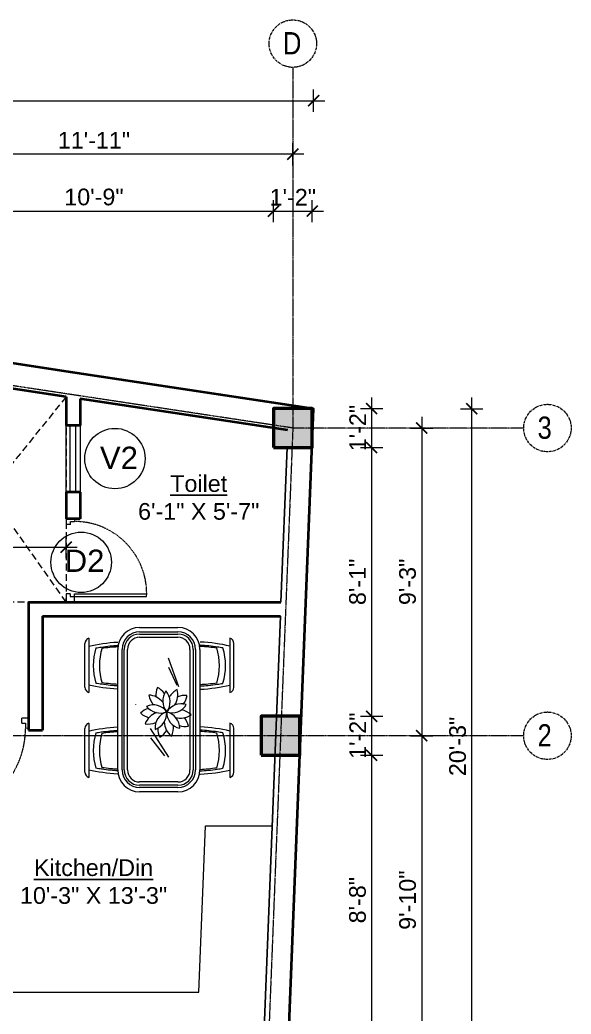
# Model space of a CAD drawing. Header units: inches. Extents: x 136316 to 155547, y -21384 to -17606.
# Drawn here: x 152056.5 to 152254.8, y -19731.6 to -19374.2 of the extents above; entities that cross this region are included whole.
import ezdxf

# ---------------------------------------------------------------- set-up
doc = ezdxf.new("R2010")
doc.units = ezdxf.units.IN
doc.header["$LTSCALE"] = 0.5
doc.header["$MEASUREMENT"] = 0
doc.header["$PDMODE"] = 66
doc.linetypes.add('CENTER', pattern=[2, 1.25, -0.25, 0.25, -0.25])
doc.linetypes.add('HIDDEN', pattern=[0.375, 0.25, -0.125])
for name, color, linetype, lineweight in [('Annotate-Lite.w', 177, 'Continuous', 9), ('Annotations-Bold.w', 177, 'Continuous', 13), ('C-COLUMN', 1, 'Continuous', 50), ('DIM 1-100', 4, 'Continuous', 13), ('Door-Window.w', 4, 'Continuous', 15), ('F-FURNITURE', 30, 'Continuous', 13), ('HACTH', 253, 'Continuous', 9), ('TEXT', 220, 'Continuous', 9), ('Toilet', 7, 'Continuous', 25), ('wall', 1, 'Continuous', 40), ('window', 4, 'Continuous', 13)]:
    doc.layers.add(name, color=color, linetype=linetype, lineweight=lineweight)
doc.styles.add('ARAIL', font='ARIALN.TTF')
doc.styles.add('arial.', font='arial.ttf')
doc.styles.add('gaurav', font='arial.ttf')
doc.styles.get("Standard").update_dxf_attribs({"font": 'arial.ttf'})
doc.dimstyles.new('1 by 96', dxfattribs={"dimtxt": 6, "dimasz": 4, "dimexe": 4, "dimexo": 4, "dimgap": 2, "dimtad": 1, "dimdec": 0, "dimzin": 0, "dimdsep": 46, "dimlunit": 4, "dimtxsty": 'Standard', "dimblk": 'ARCHTICK', "dimcen": 0, "dimdle": 4, "dimadec": 0, "dimazin": 0, "dimtfac": 1, "dimtdec": 0, "dimtix": 1, "dimtofl": 0, "dimtmove": 1, "dimatfit": 3, "dimldrblk": 'ARCHTICK', "dimfxl": 4, "dimfxlon": 1, "dimtolj": 1, "dimtzin": 0, "dimlwd": -1, "dimlwe": -1, "dimarcsym": 0})

# ---------------------------------------------------------------- blocks, each defined once
blk = doc.blocks.new('3-0')
at = {"ltscale": 3}
for p, q in [((11063.05, 10097.68), (11065.97, 10099.9)), ((11065.25, 10097.81), (11066.71, 10098.92)), ((11065.97, 10099.9), (11066.71, 10098.92)), ((11063.05, 10097.68), (11064.53, 10095.73)), ((11065.99, 10096.84), (11064.53, 10095.73)), ((11065.99, 10096.84), (11065.25, 10097.81)), ((11085.5, 10074.13), (11110.32, 10092.96)), ((11086.24, 10073.15), (11111.05, 10091.97)), ((11111.05, 10091.97), (11110.32, 10092.96)), ((11086.24, 10073.15), (11085.5, 10074.13)), ((11084.04, 10073.02), (11082.57, 10071.91)), ((11082.57, 10071.91), (11084.79, 10068.98)), ((11084.04, 10073.02), (11084.78, 10072.04)), ((11084.78, 10072.04), (11086.24, 10073.15)), ((11084.79, 10068.98), (11087.72, 10071.2)), ((11087.72, 10071.2), (11086.24, 10073.15))]:
    blk.add_line(p, q, dxfattribs=at)
at = {"layer": 'Door-Window.w', "color": 9, "linetype": 'HIDDEN', "lineweight": 18}
blk.add_arc((11085.5, 10074.13), 31.16, 37.1906, 127.1465, dxfattribs=at)
blk = doc.blocks.new('_ArchTick')
at = {"color": 0, "linetype": 'ByBlock', "const_width": 0.15}
blk.add_lwpolyline([(-0.5, -0.5), (0.5, 0.5)], dxfattribs=at)
blk = doc.blocks.new('*D545')
at = {"layer": 'Defpoints', "color": 0, "transparency": 16777216}
for p in [(152147.69, -19442.94), (152018.63, -19492.29), (152147.69, -19513.9)]:
    blk.add_point(p, dxfattribs=at)
at = {"layer": 'DIM 1-100', "color": 0, "transparency": 16777216}
for p, q in [((152018.63, -19446.94), (152018.63, -19438.94)), ((152147.69, -19446.94), (152147.69, -19438.94)), ((152014.63, -19442.94), (152151.69, -19442.94))]:
    blk.add_line(p, q, dxfattribs=at)
at = {"layer": 'DIM 1-100', "color": 0, "transparency": 16777216, "xscale": 4, "yscale": 4, "zscale": 4, "rotation": 180}
blk.add_blockref('_ArchTick', (152018.63, -19442.94), dxfattribs=at)
at = {"layer": 'DIM 1-100', "color": 0, "transparency": 16777216, "xscale": 4, "yscale": 4, "zscale": 4}
blk.add_blockref('_ArchTick', (152147.69, -19442.94), dxfattribs=at)
at = {"layer": 'DIM 1-100', "color": 0, "transparency": 16777216, "insert": (152083.16, -19437.88), "char_height": 6, "attachment_point": 5}
blk.add_mtext('\\A1;10\'-9"', dxfattribs=at)
blk = doc.blocks.new('*D546')
at = {"layer": 'Defpoints', "color": 0, "transparency": 16777216}
for p in [(152161.69, -19442.94), (152147.69, -19513.9), (152161.69, -19513.9)]:
    blk.add_point(p, dxfattribs=at)
at = {"layer": 'DIM 1-100', "color": 0, "transparency": 16777216}
for p, q in [((152147.69, -19446.94), (152147.69, -19438.94)), ((152161.69, -19446.94), (152161.69, -19438.94)), ((152143.69, -19442.94), (152165.69, -19442.94))]:
    blk.add_line(p, q, dxfattribs=at)
at = {"layer": 'DIM 1-100', "color": 0, "transparency": 16777216, "xscale": 4, "yscale": 4, "zscale": 4, "rotation": 180}
blk.add_blockref('_ArchTick', (152147.69, -19442.94), dxfattribs=at)
at = {"layer": 'DIM 1-100', "color": 0, "transparency": 16777216, "xscale": 4, "yscale": 4, "zscale": 4}
blk.add_blockref('_ArchTick', (152161.69, -19442.94), dxfattribs=at)
at = {"layer": 'DIM 1-100', "color": 0, "transparency": 16777216, "insert": (152154.69, -19437.93), "char_height": 6, "attachment_point": 5}
blk.add_mtext('\\A1;1\'-2"', dxfattribs=at)
blk = doc.blocks.new('*D547')
at = {"layer": 'Defpoints', "color": 0, "transparency": 16777216}
for p in [(152011.63, -19422.48), (152011.63, -19499.29), (152154.69, -19520.9)]:
    blk.add_point(p, dxfattribs=at)
at = {"layer": 'DIM 1-100', "color": 0, "transparency": 16777216}
for p, q in [((152011.63, -19426.48), (152011.63, -19418.48)), ((152154.69, -19426.48), (152154.69, -19418.48)), ((152158.69, -19422.48), (152007.63, -19422.48))]:
    blk.add_line(p, q, dxfattribs=at)
at = {"layer": 'DIM 1-100', "color": 0, "transparency": 16777216, "xscale": 4, "yscale": 4, "zscale": 4, "rotation": 180}
blk.add_blockref('_ArchTick', (152011.63, -19422.48), dxfattribs=at)
at = {"layer": 'DIM 1-100', "color": 0, "transparency": 16777216, "xscale": 4, "yscale": 4, "zscale": 4}
blk.add_blockref('_ArchTick', (152154.69, -19422.48), dxfattribs=at)
at = {"layer": 'DIM 1-100', "color": 0, "transparency": 16777216, "insert": (152083.16, -19417.46), "char_height": 6, "attachment_point": 5}
blk.add_mtext('\\A1;11\'-11"', dxfattribs=at)
blk = doc.blocks.new('*D550')
at = {"layer": 'Defpoints', "color": 0, "transparency": 16777216}
for p in [(152162.16, -19403.23), (151760.48, -19455.43), (152162.16, -19513.97)]:
    blk.add_point(p, dxfattribs=at)
at = {"layer": 'DIM 1-100', "color": 0, "transparency": 16777216}
for p, q in [((151760.48, -19407.23), (151760.48, -19399.23)), ((152162.16, -19407.23), (152162.16, -19399.23)), ((151756.48, -19403.23), (152166.16, -19403.23))]:
    blk.add_line(p, q, dxfattribs=at)
at = {"layer": 'DIM 1-100', "color": 0, "transparency": 16777216, "xscale": 4, "yscale": 4, "zscale": 4, "rotation": 180}
blk.add_blockref('_ArchTick', (151760.48, -19403.23), dxfattribs=at)
at = {"layer": 'DIM 1-100', "color": 0, "transparency": 16777216, "xscale": 4, "yscale": 4, "zscale": 4}
blk.add_blockref('_ArchTick', (152162.16, -19403.23), dxfattribs=at)
at = {"layer": 'DIM 1-100', "color": 0, "transparency": 16777216, "insert": (151961.32, -19398.16), "char_height": 6, "attachment_point": 5}
blk.add_mtext('\\A1;33\'-6"', dxfattribs=at)
blk = doc.blocks.new('*D551')
at = {"layer": 'Defpoints', "color": 0, "transparency": 16777216}
for p in [(152161.69, -19513.9), (152161.69, -19527.9), (152183.03, -19527.9)]:
    blk.add_point(p, dxfattribs=at)
at = {"layer": 'DIM 1-100', "color": 0, "transparency": 16777216}
for p, q in [((152183.03, -19509.9), (152183.03, -19531.9)), ((152179.03, -19513.9), (152187.03, -19513.9)), ((152179.03, -19527.9), (152187.03, -19527.9))]:
    blk.add_line(p, q, dxfattribs=at)
at = {"layer": 'DIM 1-100', "color": 0, "transparency": 16777216, "xscale": 4, "yscale": 4, "zscale": 4}
for p, rotation in [((152183.03, -19513.9), 90), ((152183.03, -19527.9), 270)]:
    blk.add_blockref('_ArchTick', p, dxfattribs=dict(at, rotation=rotation))
at = {"layer": 'DIM 1-100', "color": 0, "transparency": 16777216, "insert": (152178.02, -19520.9), "char_height": 6, "attachment_point": 5, "rotation": 90}
blk.add_mtext('\\A1;1\'-2"', dxfattribs=at)
blk = doc.blocks.new('*D552')
at = {"layer": 'Defpoints', "color": 0, "transparency": 16777216}
for p in [(152161.69, -19527.9), (152157.25, -19624.5), (152183.03, -19624.5)]:
    blk.add_point(p, dxfattribs=at)
at = {"layer": 'DIM 1-100', "color": 0, "transparency": 16777216}
for p, q in [((152183.03, -19523.9), (152183.03, -19628.5)), ((152179.03, -19527.9), (152187.03, -19527.9)), ((152179.03, -19624.5), (152187.03, -19624.5))]:
    blk.add_line(p, q, dxfattribs=at)
at = {"layer": 'DIM 1-100', "color": 0, "transparency": 16777216, "xscale": 4, "yscale": 4, "zscale": 4}
for p, rotation in [((152183.03, -19527.9), 90), ((152183.03, -19624.5), 270)]:
    blk.add_blockref('_ArchTick', p, dxfattribs=dict(at, rotation=rotation))
at = {"layer": 'DIM 1-100', "color": 0, "transparency": 16777216, "insert": (152177.97, -19576.2), "char_height": 6, "attachment_point": 5, "rotation": 90}
blk.add_mtext('\\A1;8\'-1"', dxfattribs=at)
blk = doc.blocks.new('*D553')
at = {"layer": 'Defpoints', "color": 0, "transparency": 16777216}
for p in [(152157.25, -19624.5), (152157.25, -19638.5), (152183.03, -19638.5)]:
    blk.add_point(p, dxfattribs=at)
at = {"layer": 'DIM 1-100', "color": 0, "transparency": 16777216}
for p, q in [((152183.03, -19620.5), (152183.03, -19642.5)), ((152179.03, -19624.5), (152187.03, -19624.5)), ((152179.03, -19638.5), (152187.03, -19638.5))]:
    blk.add_line(p, q, dxfattribs=at)
at = {"layer": 'DIM 1-100', "color": 0, "transparency": 16777216, "xscale": 4, "yscale": 4, "zscale": 4}
for p, rotation in [((152183.03, -19624.5), 90), ((152183.03, -19638.5), 270)]:
    blk.add_blockref('_ArchTick', p, dxfattribs=dict(at, rotation=rotation))
at = {"layer": 'DIM 1-100', "color": 0, "transparency": 16777216, "insert": (152178.02, -19631.5), "char_height": 6, "attachment_point": 5, "rotation": 90}
blk.add_mtext('\\A1;1\'-2"', dxfattribs=at)
blk = doc.blocks.new('*D554')
at = {"layer": 'Defpoints', "color": 0, "transparency": 16777216}
for p in [(152157.25, -19638.5), (152152.59, -19742.73), (152183.03, -19742.73)]:
    blk.add_point(p, dxfattribs=at)
at = {"layer": 'DIM 1-100', "color": 0, "transparency": 16777216}
for p, q in [((152183.03, -19634.5), (152183.03, -19746.73)), ((152179.03, -19638.5), (152187.03, -19638.5)), ((152179.03, -19742.73), (152187.03, -19742.73))]:
    blk.add_line(p, q, dxfattribs=at)
at = {"layer": 'DIM 1-100', "color": 0, "transparency": 16777216, "xscale": 4, "yscale": 4, "zscale": 4}
for p, rotation in [((152183.03, -19638.5), 90), ((152183.03, -19742.73), 270)]:
    blk.add_blockref('_ArchTick', p, dxfattribs=dict(at, rotation=rotation))
at = {"layer": 'DIM 1-100', "color": 0, "transparency": 16777216, "insert": (152177.97, -19690.61), "char_height": 6, "attachment_point": 5, "rotation": 90}
blk.add_mtext('\\A1;8\'-8"', dxfattribs=at)
blk = doc.blocks.new('*D569')
at = {"layer": 'Defpoints', "color": 0, "transparency": 16777216}
for p in [(152161.69, -19520.9), (152157.53, -19631.5), (152201.03, -19631.5)]:
    blk.add_point(p, dxfattribs=at)
at = {"layer": 'DIM 1-100', "color": 0, "transparency": 16777216}
for p, q in [((152201.03, -19516.9), (152201.03, -19635.5)), ((152197.03, -19520.9), (152205.03, -19520.9)), ((152197.03, -19631.5), (152205.03, -19631.5))]:
    blk.add_line(p, q, dxfattribs=at)
at = {"layer": 'DIM 1-100', "color": 0, "transparency": 16777216, "xscale": 4, "yscale": 4, "zscale": 4}
for p, rotation in [((152201.03, -19520.9), 90), ((152201.03, -19631.5), 270)]:
    blk.add_blockref('_ArchTick', p, dxfattribs=dict(at, rotation=rotation))
at = {"layer": 'DIM 1-100', "color": 0, "transparency": 16777216, "insert": (152195.96, -19576.2), "char_height": 6, "attachment_point": 5, "rotation": 90}
blk.add_mtext('\\A1;9\'-3"', dxfattribs=at)
blk = doc.blocks.new('*D468')
at = {"layer": 'Defpoints', "color": 0, "transparency": 16777216}
for p in [(152157.53, -19631.5), (152152.86, -19749.73), (152201.03, -19749.73)]:
    blk.add_point(p, dxfattribs=at)
at = {"layer": 'DIM 1-100', "color": 0, "transparency": 16777216}
for p, q in [((152201.03, -19627.5), (152201.03, -19753.73)), ((152197.03, -19631.5), (152205.03, -19631.5)), ((152197.03, -19749.73), (152205.03, -19749.73))]:
    blk.add_line(p, q, dxfattribs=at)
at = {"layer": 'DIM 1-100', "color": 0, "transparency": 16777216, "xscale": 4, "yscale": 4, "zscale": 4}
for p, rotation in [((152201.03, -19631.5), 90), ((152201.03, -19749.73), 270)]:
    blk.add_blockref('_ArchTick', p, dxfattribs=dict(at, rotation=rotation))
at = {"layer": 'DIM 1-100', "color": 0, "transparency": 16777216, "insert": (152195.97, -19690.61), "char_height": 6, "attachment_point": 5, "rotation": 90}
blk.add_mtext('\\A1;9\'-10"', dxfattribs=at)
blk = doc.blocks.new('*D570')
at = {"layer": 'Defpoints', "color": 0, "transparency": 16777216}
for p in [(152162.16, -19513.97), (152219.03, -19513.97), (152152.59, -19756.73)]:
    blk.add_point(p, dxfattribs=at)
at = {"layer": 'DIM 1-100', "color": 0, "transparency": 16777216}
for p, q in [((152219.03, -19760.73), (152219.03, -19509.97)), ((152215.03, -19513.97), (152223.03, -19513.97)), ((152215.03, -19756.73), (152223.03, -19756.73))]:
    blk.add_line(p, q, dxfattribs=at)
at = {"layer": 'DIM 1-100', "color": 0, "transparency": 16777216, "xscale": 4, "yscale": 4, "zscale": 4}
for p, rotation in [((152219.03, -19513.97), 90), ((152219.03, -19756.73), 270)]:
    blk.add_blockref('_ArchTick', p, dxfattribs=dict(at, rotation=rotation))
at = {"layer": 'DIM 1-100', "color": 0, "transparency": 16777216, "insert": (152213.96, -19635.35), "char_height": 6, "attachment_point": 5, "rotation": 90}
blk.add_mtext('\\A1;20\'-3"', dxfattribs=at)
blk = doc.blocks.new('*D471')
at = {"layer": 'Defpoints', "color": 0, "transparency": 16777216}
for p in [(152073.17, -19563.72), (152013.63, -19583.5), (152073.17, -19583.5)]:
    blk.add_point(p, dxfattribs=at)
at = {"layer": 'DIM 1-100', "color": 0, "transparency": 16777216}
for p, q in [((152013.63, -19567.72), (152013.63, -19559.72)), ((152073.17, -19567.72), (152073.17, -19559.72)), ((152009.63, -19563.72), (152077.17, -19563.72))]:
    blk.add_line(p, q, dxfattribs=at)
at = {"layer": 'DIM 1-100', "color": 0, "transparency": 16777216, "xscale": 4, "yscale": 4, "zscale": 4, "rotation": 180}
blk.add_blockref('_ArchTick', (152013.63, -19563.72), dxfattribs=at)
at = {"layer": 'DIM 1-100', "color": 0, "transparency": 16777216, "xscale": 4, "yscale": 4, "zscale": 4}
blk.add_blockref('_ArchTick', (152073.17, -19563.72), dxfattribs=at)
at = {"layer": 'DIM 1-100', "color": 0, "transparency": 16777216, "insert": (152043.4, -19558.67), "char_height": 6, "attachment_point": 5}
blk.add_mtext("\\A1;5'", dxfattribs=at)

msp = doc.modelspace()

# ---------------------------------------------------------------- hatches: boundary and pattern name
at = {"layer": 'C-COLUMN'}
h = msp.add_hatch(color=256, dxfattribs=at)
h.dxf.hatch_style = 1
h.paths.add_polyline_path([(152161.69, -19513.9), (152147.69, -19513.9), (152147.69, -19527.9), (152161.69, -19527.9)])
h = msp.add_hatch(color=256, dxfattribs=at)
h.dxf.hatch_style = 1
h.paths.add_polyline_path([(152157.25, -19624.5), (152143.25, -19624.5), (152143.25, -19638.5), (152157.25, -19638.5)])

# ---------------------------------------------------------------- linework, layer by layer
at = {"layer": 'Annotate-Lite.w', "ltscale": 0.005}
for centre in [(152090.71, -19531.88), (152078.57, -19569.17)]:
    msp.add_circle(centre, 10.86, dxfattribs=at)
at = {"layer": 'Annotations-Bold.w', "linetype": 'CENTER', "ltscale": 0.3}
msp.add_line((152237.7, -19631.5), (151677.48, -19631.5), dxfattribs=at)
for points in [[(152154.69, -19391.25), (152154.69, -19520.9), (152145.59, -19749.73), (152145.59, -19838)], [(152237.7, -19520.9), (152154.69, -19520.9), (152011.63, -19499.29), (151894.13, -19481.55), (151767.48, -19462.43), (151677.48, -19462.43)]]:
    msp.add_lwpolyline(points, dxfattribs=at)
at = {"layer": 'Annotations-Bold.w', "linetype": 'CENTER', "ltscale": 1.5}
for centre in [(152154.69, -19382.72), (152246.24, -19520.9), (152246.24, -19631.5)]:
    msp.add_circle(centre, 8.53, dxfattribs=at)
at = {"layer": 'C-COLUMN'}
for points in [[(152147.69, -19527.9), (152161.69, -19527.9), (152161.69, -19513.9), (152147.69, -19513.9)], [(152143.25, -19638.5), (152157.25, -19638.5), (152157.25, -19624.5), (152143.25, -19624.5)]]:
    msp.add_lwpolyline(points, close=True, dxfattribs=at)
at = {"layer": 'Defpoints'}
msp.add_lwpolyline([(152162.16, -19513.97), (152152.59, -19756.73), (151760.48, -19756.73), (151760.59, -19453.33), (152162.16, -19513.97)], dxfattribs=at)
at = {"layer": 'F-FURNITURE'}
for p, q in [((152099.59, -19592.59), (152113.37, -19592.59)), ((152099.59, -19594.16), (152113.37, -19594.16)), ((152099.59, -19594.95), (152113.37, -19594.95)), ((152079.94, -19614.09), (152079.94, -19598.34)), ((152081.36, -19596.45), (152081.36, -19615.98)), ((152099.59, -19596.13), (152113.37, -19596.13)), ((152132.04, -19596.45), (152132.04, -19615.98)), ((152133.46, -19614.09), (152133.46, -19598.34)), ((152091.72, -19643.79), (152091.72, -19600.46)), ((152093.29, -19643.79), (152093.29, -19600.46)), ((152094.08, -19643.79), (152094.08, -19600.46)), ((152095.26, -19643.79), (152095.26, -19600.46)), ((152117.7, -19600.46), (152117.7, -19643.79)), ((152118.89, -19600.46), (152118.89, -19643.79)), ((152119.67, -19600.46), (152119.67, -19643.79)), ((152121.25, -19600.46), (152121.25, -19643.79)), ((152113.65, -19613.89), (152109.92, -19603.62)), ((152113.14, -19613.41), (152110.04, -19607)), ((152098.09, -19620.16), (152098.09, -19620.22)), ((152115.24, -19620.16), (152115.24, -19620.22)), ((152081.36, -19626.96), (152081.36, -19646.49)), ((152132.04, -19626.96), (152132.04, -19646.49)), ((152079.94, -19644.6), (152079.94, -19628.86)), ((152110.12, -19639.17), (152103.53, -19628.9)), ((152133.46, -19644.6), (152133.46, -19628.86)), ((152108.71, -19638.69), (152103.65, -19632.28)), ((152113.37, -19648.12), (152099.59, -19648.12)), ((152113.37, -19649.3), (152099.59, -19649.3)), ((152113.37, -19650.09), (152099.59, -19650.09)), ((152113.37, -19651.67), (152099.59, -19651.67))]:
    msp.add_line(p, q, dxfattribs=at)
msp.add_lwpolyline([(152023.63, -19723.73), (152120.86, -19723.73), (152123.23, -19663.84), (152147.24, -19663.84)], dxfattribs=at)
for centre, radius, start, end in [((152099.59, -19600.46), 7.87, 90, 180), ((152099.59, -19600.46), 6.3, 90, 180), ((152099.59, -19600.46), 5.51, 90, 180), ((152113.37, -19600.46), 7.87, 0, 90), ((152113.37, -19600.46), 6.3, 0, 90), ((152113.37, -19600.46), 5.51, 0, 90), ((152081.91, -19598.34), 1.97, 106.1914, 180), ((152099.59, -19600.46), 4.33, 90, 180), ((152113.37, -19600.46), 4.33, 0, 90), ((152131.49, -19598.34), 1.97, 0, 73.8086), ((152104.29, -19606.31), 21.38, 162.7033, 197.2967), ((152106.49, -19606.31), 21.38, 162.7033, 197.2967), ((152106.9, -19606.31), 21.38, 342.7033, 17.2967), ((152109.11, -19606.31), 21.38, 342.7033, 17.2967), ((152081.91, -19614.09), 1.97, 180, 253.8086), ((152131.49, -19614.09), 1.97, 286.1914, 0), ((152081.91, -19628.86), 1.97, 106.1914, 180), ((152131.49, -19628.86), 1.97, 0, 73.8086), ((152104.29, -19636.83), 21.38, 162.7033, 197.2967), ((152106.49, -19636.83), 21.38, 162.7033, 197.2967), ((152106.9, -19636.83), 21.38, 342.7033, 17.2967), ((152109.11, -19636.83), 21.38, 342.7033, 17.2967), ((152081.91, -19644.6), 1.97, 180, 253.8086), ((152099.59, -19643.79), 7.87, 180, 270), ((152099.59, -19643.79), 6.3, 180, 270), ((152099.59, -19643.79), 5.51, 180, 270), ((152099.59, -19643.79), 4.33, 180, 270), ((152113.37, -19643.79), 7.87, 270, 0), ((152113.37, -19643.79), 6.3, 270, 0), ((152113.37, -19643.79), 5.51, 270, 0), ((152113.37, -19643.79), 4.33, 270, 0), ((152131.49, -19644.6), 1.97, 286.1914, 0)]:
    msp.add_arc(centre, radius, start, end, dxfattribs=at)
at = {"layer": 'F-FURNITURE', "linetype": 'ByBlock'}
for centre, radius, start, end in [((152102.57, -19623.7), 6.81, 38.1324, 87.6013), ((152110.13, -19615.6), 7.38, 190.1301, 220.4932), ((152114.55, -19617.44), 9.18, 159.2105, 180.3514), ((152103.67, -19619.41), 5.72, 32.5086, 66.2476), ((152114.18, -19618.95), 6.27, 145.7761, 219.5159), ((152104.78, -19619.38), 5.78, 322.0447, 43.2473), ((152116.56, -19621.42), 7.38, 118.1301, 148.4931), ((152106.53, -19616.74), 6.81, 326.1324, 15.6013), ((152116.18, -19626.19), 9.18, 87.2105, 108.3514), ((152110.94, -19616.45), 5.72, 320.5086, 354.2476), ((152104.54, -19626.18), 5.78, 34.0447, 115.2473), ((152114.63, -19626.31), 6.27, 73.7761, 147.5159), ((152111.31, -19617.5), 5.78, 250.0447, 331.2473), ((152104.23, -19627.24), 5.72, 104.5086, 138.2476), ((152105.72, -19616.28), 9.18, 231.2105, 252.3514), ((152107.97, -19629.6), 6.81, 110.1324, 159.6013), ((152107.04, -19617.1), 6.27, 217.7761, 291.5159), ((152110.94, -19628.5), 5.78, 106.0447, 187.2473), ((152103.07, -19623.32), 6.27, 289.7761, 3.5159), ((152115.12, -19623.14), 5.78, 178.0447, 259.2473), ((152107.77, -19629.01), 6.27, 1.7761, 75.5159), ((152114.36, -19618.35), 6.81, 254.1324, 303.6013), ((152113.01, -19629.34), 7.38, 46.1301, 76.4931), ((152102.6, -19619.92), 7.38, 262.1301, 292.4931), ((152115.25, -19626.3), 6.81, 182.1324, 231.6013), ((152104.39, -19628.41), 7.38, 334.1301, 4.4931), ((152116, -19622.46), 5.72, 248.5086, 282.2476), ((152108.35, -19630.45), 9.18, 15.2105, 36.3514), ((152111.85, -19629.12), 5.72, 176.5086, 210.2476), ((152101.89, -19624.33), 9.18, 303.2105, 324.3514)]:
    msp.add_arc(centre, radius, start, end, dxfattribs=at)
at = {"layer": 'F-FURNITURE', "extrusion": (0, 0, -1)}
for centre, start_param, end_param in [((152095.67, -19606.31), 4.099527, 4.553045), ((152095.67, -19606.31), 1.730141, 2.183659), ((152095.67, -19636.83), 4.099527, 4.553045), ((152095.67, -19636.83), 1.730141, 2.183659)]:
    msp.add_ellipse(centre, major_axis=(24.87, 0), ratio=0.345133, start_param=start_param, end_param=end_param, dxfattribs=at)
at = {"layer": 'F-FURNITURE'}
for centre, start_param, end_param in [((152117.73, -19606.31), 4.099527, 4.56758), ((152117.73, -19606.31), 7.99879, 8.466844), ((152117.73, -19636.83), 4.099527, 4.56758), ((152117.73, -19636.83), 7.99879, 8.466844)]:
    msp.add_ellipse(centre, major_axis=(-24.87, 0), ratio=0.345133, start_param=start_param, end_param=end_param, dxfattribs=at)
for points, knots in [([(152083.88, -19599.95), (152084.5, -19599.84), (152085.14, -19599.73), (152086.81, -19599.47), (152087.86, -19599.34), (152089.84, -19599.14), (152090.78, -19599.07), (152091.72, -19599.02)], [4.2084563, 4.2084563, 4.2084563, 4.2084563, 4.2962292, 4.2962292, 4.433179, 4.433179, 4.5503345, 4.5503345, 4.5503345, 4.5503345]), ([(152129.52, -19599.95), (152128.9, -19599.84), (152128.26, -19599.73), (152126.59, -19599.47), (152125.54, -19599.34), (152123.44, -19599.13), (152122.38, -19599.05), (152121.32, -19599)], [4.2084563, 4.2084563, 4.2084563, 4.2084563, 4.2962292, 4.2962292, 4.433179, 4.433179, 4.5651263, 4.5651263, 4.5651263, 4.5651263]), ([(152086.06, -19600.03), (152086.99, -19599.89), (152087.95, -19599.77), (152089.84, -19599.58), (152090.78, -19599.51), (152091.72, -19599.46)], [4.3081151, 4.3081151, 4.3081151, 4.3081151, 4.433179, 4.433179, 4.5503345, 4.5503345, 4.5503345, 4.5503345]), ([(152127.34, -19600.03), (152126.41, -19599.89), (152125.45, -19599.77), (152123.44, -19599.57), (152122.38, -19599.49), (152121.32, -19599.44)], [4.3081151, 4.3081151, 4.3081151, 4.3081151, 4.433179, 4.433179, 4.5651263, 4.5651263, 4.5651263, 4.5651263]), ([(152091.72, -19613.6), (152090.86, -19613.55), (152090.01, -19613.49), (152088.05, -19613.3), (152086.94, -19613.17), (152085.19, -19612.9), (152084.53, -19612.79), (152083.88, -19612.67)], [8.0160361, 8.0160361, 8.0160361, 8.0160361, 8.1227425, 8.1227425, 8.2664644, 8.2664644, 8.3579144, 8.3579144, 8.3579144, 8.3579144]), ([(152091.72, -19613.05), (152090.86, -19613), (152090.01, -19612.94), (152088.1, -19612.76), (152087.04, -19612.63), (152086.02, -19612.48)], [8.0160361, 8.0160361, 8.0160361, 8.0160361, 8.1227425, 8.1227425, 8.2598231, 8.2598231, 8.2598231, 8.2598231]), ([(152121.32, -19613.07), (152122.3, -19613.02), (152123.27, -19612.95), (152125.3, -19612.76), (152126.35, -19612.63), (152127.38, -19612.48)], [8.0012444, 8.0012444, 8.0012444, 8.0012444, 8.1227425, 8.1227425, 8.2598231, 8.2598231, 8.2598231, 8.2598231]), ([(152121.32, -19613.62), (152122.3, -19613.57), (152123.27, -19613.5), (152125.35, -19613.3), (152126.45, -19613.17), (152128.2, -19612.9), (152128.87, -19612.79), (152129.52, -19612.67)], [8.0012444, 8.0012444, 8.0012444, 8.0012444, 8.1227425, 8.1227425, 8.2664644, 8.2664644, 8.3579144, 8.3579144, 8.3579144, 8.3579144]), ([(152083.88, -19630.47), (152084.5, -19630.35), (152085.14, -19630.24), (152086.81, -19629.99), (152087.86, -19629.85), (152089.84, -19629.66), (152090.78, -19629.59), (152091.72, -19629.53)], [4.2084563, 4.2084563, 4.2084563, 4.2084563, 4.2962292, 4.2962292, 4.433179, 4.433179, 4.5503345, 4.5503345, 4.5503345, 4.5503345]), ([(152086.06, -19630.54), (152086.99, -19630.4), (152087.95, -19630.29), (152089.84, -19630.1), (152090.78, -19630.03), (152091.72, -19629.97)], [4.3081151, 4.3081151, 4.3081151, 4.3081151, 4.433179, 4.433179, 4.5503345, 4.5503345, 4.5503345, 4.5503345]), ([(152129.52, -19630.47), (152128.9, -19630.35), (152128.26, -19630.24), (152126.59, -19629.99), (152125.54, -19629.85), (152123.44, -19629.65), (152122.38, -19629.57), (152121.32, -19629.51)], [4.2084563, 4.2084563, 4.2084563, 4.2084563, 4.2962292, 4.2962292, 4.433179, 4.433179, 4.5651263, 4.5651263, 4.5651263, 4.5651263]), ([(152127.34, -19630.54), (152126.41, -19630.4), (152125.45, -19630.29), (152123.44, -19630.09), (152122.38, -19630.01), (152121.32, -19629.95)], [4.3081151, 4.3081151, 4.3081151, 4.3081151, 4.433179, 4.433179, 4.5651263, 4.5651263, 4.5651263, 4.5651263]), ([(152091.72, -19644.12), (152090.86, -19644.07), (152090.01, -19644), (152088.05, -19643.82), (152086.94, -19643.68), (152085.19, -19643.42), (152084.53, -19643.31), (152083.88, -19643.18)], [8.0160361, 8.0160361, 8.0160361, 8.0160361, 8.1227425, 8.1227425, 8.2664644, 8.2664644, 8.3579144, 8.3579144, 8.3579144, 8.3579144]), ([(152091.72, -19643.57), (152090.86, -19643.52), (152090.01, -19643.45), (152088.1, -19643.27), (152087.04, -19643.14), (152086.02, -19642.99)], [8.0160361, 8.0160361, 8.0160361, 8.0160361, 8.1227425, 8.1227425, 8.2598231, 8.2598231, 8.2598231, 8.2598231]), ([(152121.32, -19643.59), (152122.3, -19643.54), (152123.27, -19643.47), (152125.3, -19643.27), (152126.35, -19643.14), (152127.38, -19642.99)], [8.0012444, 8.0012444, 8.0012444, 8.0012444, 8.1227425, 8.1227425, 8.2598231, 8.2598231, 8.2598231, 8.2598231]), ([(152121.32, -19644.14), (152122.3, -19644.09), (152123.27, -19644.02), (152125.35, -19643.82), (152126.45, -19643.68), (152128.2, -19643.42), (152128.87, -19643.31), (152129.52, -19643.18)], [8.0012444, 8.0012444, 8.0012444, 8.0012444, 8.1227425, 8.1227425, 8.2664644, 8.2664644, 8.3579144, 8.3579144, 8.3579144, 8.3579144])]:
    msp.add_open_spline(points, degree=3, knots=knots, dxfattribs=at)
at = {"layer": 'HACTH', "linetype": 'HIDDEN', "ltscale": 20}
for p, q in [((152073.17, -19583.5), (152018.63, -19506.29)), ((152073.17, -19509.63), (152013.63, -19583.5))]:
    msp.add_line(p, q, dxfattribs=at)
msp.add_lwpolyline([(152073.17, -19583.5), (152013.63, -19583.5), (152013.63, -19506.29), (152018.63, -19506.29), (152018.63, -19501.4), (152073.17, -19509.63), (152073.17, -19583.5)], dxfattribs=at)
at = {"layer": 'Toilet'}
for p, q in [((152152.59, -19756.73), (152162.16, -19513.97)), ((152152.59, -19756.73), (152162.16, -19513.97)), ((152150.41, -19583.5), (152152.6, -19527.9)), ((152143.58, -19756.73), (152150.22, -19588.5))]:
    msp.add_line(p, q, dxfattribs=at)
at = {"layer": 'wall'}
for p, q in [((152073.17, -19500.53), (152018.63, -19492.29)), ((152162.16, -19513.97), (152073.17, -19500.53)), ((152162.16, -19513.97), (152073.17, -19500.53)), ((152073.17, -19509.63), (152073.17, -19519.94)), ((152078.17, -19510.39), (152078.17, -19519.94)), ((152078.17, -19519.94), (152073.17, -19519.94)), ((152073.17, -19543.94), (152073.17, -19553.5)), ((152078.17, -19543.94), (152073.17, -19543.94)), ((152078.17, -19543.94), (152078.17, -19553.5)), ((152078.17, -19553.5), (152073.17, -19553.5)), ((152059.63, -19583.5), (152059.63, -19629.5)), ((152059.63, -19583.5), (152150.41, -19583.5)), ((152064.63, -19588.5), (152064.63, -19629.5)), ((152064.63, -19588.5), (152150.22, -19588.5)), ((152059.63, -19629.5), (152064.63, -19629.5))]:
    msp.add_line(p, q, dxfattribs=at)
for points in [[(152073.17, -19509.63), (152018.63, -19501.4)], [(152073.17, -19509.63), (152018.63, -19501.4)], [(152114.61, -19756.73), (152152.59, -19756.73), (152162.16, -19513.97), (152073.17, -19500.53)], [(152152.85, -19521.66), (152078.17, -19510.39)], [(152099.63, -19513.63), (152078.17, -19510.39)]]:
    msp.add_lwpolyline(points, dxfattribs=at)
at = {"layer": 'window'}
for p, q in [((152073.17, -19543.94), (152073.17, -19519.94)), ((152074.67, -19543.94), (152074.67, -19519.94)), ((152076.67, -19543.94), (152076.67, -19519.94)), ((152078.17, -19519.94), (152078.17, -19543.94))]:
    msp.add_line(p, q, dxfattribs=at)

# ---------------------------------------------------------------- block references
at = {"layer": 'Door-Window.w', "linetype": 'ByBlock'}
for p, xscale, yscale, zscale, rotation in [((139643.55, -20667.41), 0.8331589850765497, 0.8331589850765497, 0.8331589850765497, 322.7330628613127), ((150703.16, -4711.42), 0.9997910039624013, 0.9997910039624013, 0.9997910039624013, 232.8094047801953)]:
    msp.add_blockref('3-0', p, dxfattribs=dict(at, xscale=xscale, yscale=yscale, zscale=zscale, rotation=rotation))

# ---------------------------------------------------------------- texts
at = {"layer": 'Annotate-Lite.w', "ltscale": 0.005, "char_height": 8, "attachment_point": 1, "style": 'gaurav'}
for s, insert in [('V2', (152085.32, -19527.6)), ('D2', (152072.65, -19564.61))]:
    msp.add_mtext_dynamic_manual_height_columns(s, width=8, gutter_width=100, heights=[0], dxfattribs=dict(at, insert=insert))
at = {"layer": 'Annotations-Bold.w', "linetype": 'CENTER', "ltscale": 1.5, "char_height": 8, "attachment_point": 1, "style": 'ARAIL'}
for s, insert in [('D', (152151.15, -19378.58)), ('3', (152242.7, -19516.77)), ('2', (152242.7, -19627.36))]:
    msp.add_mtext_dynamic_manual_height_columns(s, width=6.5393, gutter_width=100, heights=[0], dxfattribs=dict(at, insert=insert))
at = {"layer": 'TEXT', "lineweight": -2, "char_height": 6, "width": 127.5059, "attachment_point": 5, "style": 'arial.'}
for s, insert in [('{\\LToilet\\P}6\'-1" X 5\'-7"', (152120.84, -19545.9)), ('{\\LKitchen/Din\\P}10\'-3" X 13\'-3"', (152083.03, -19683.97))]:
    msp.add_mtext(s, dxfattribs=dict(at, insert=insert))

# ---------------------------------------------------------------- dimensions: what is measured, and where the dimension line sits
at = {"layer": 'DIM 1-100'}
for base, p1, p2, picture, middle in [((152162.16, -19403.23), (151760.48, -19455.43), (152162.16, -19513.97), '*D550', (151961.32, -19398.16)), ((152011.63, -19422.48), (152154.69, -19520.9), (152011.63, -19499.29), '*D547', (152083.16, -19417.46)), ((152147.69, -19442.94), (152018.63, -19492.29), (152147.69, -19513.9), '*D545', (152083.16, -19437.88)), ((152073.17, -19563.72), (152013.63, -19583.5), (152073.17, -19583.5), '*D471', (152043.4, -19558.67))]:
    dim = msp.add_linear_dim(base=base, p1=p1, p2=p2, dimstyle='1 by 96', dxfattribs=at)
    dim.commit()
    dim.dimension.update_dxf_attribs({"geometry": picture, "text_midpoint": middle})
dim = msp.add_linear_dim(base=(152161.69, -19442.94), p1=(152147.69, -19513.9), p2=(152161.69, -19513.9), dimstyle='1 by 96', dxfattribs=at)
dim.commit()
dim.dimension.update_dxf_attribs({"geometry": '*D546', "text_midpoint": (152154.69, -19442.94), "dimtype": 160})
for base, p1, p2, picture, middle in [((152219.03, -19513.97), (152152.59, -19756.73), (152162.16, -19513.97), '*D570', (152213.96, -19635.35)), ((152201.03, -19631.5), (152161.69, -19520.9), (152157.53, -19631.5), '*D569', (152195.96, -19576.2)), ((152183.03, -19624.5), (152161.69, -19527.9), (152157.25, -19624.5), '*D552', (152177.97, -19576.2)), ((152201.03, -19749.73), (152157.53, -19631.5), (152152.86, -19749.73), '*D468', (152195.97, -19690.61)), ((152183.03, -19742.73), (152157.25, -19638.5), (152152.59, -19742.73), '*D554', (152177.97, -19690.61))]:
    dim = msp.add_linear_dim(base=base, p1=p1, p2=p2, angle=90, dimstyle='1 by 96', dxfattribs=at)
    dim.commit()
    dim.dimension.update_dxf_attribs({"geometry": picture, "text_midpoint": middle})
for base, p1, p2, picture, middle in [((152183.03, -19527.9), (152161.69, -19513.9), (152161.69, -19527.9), '*D551', (152183.03, -19520.9)), ((152183.03, -19638.5), (152157.25, -19624.5), (152157.25, -19638.5), '*D553', (152183.03, -19631.5))]:
    dim = msp.add_linear_dim(base=base, p1=p1, p2=p2, angle=90, dimstyle='1 by 96', dxfattribs=at)
    dim.commit()
    dim.dimension.update_dxf_attribs({"geometry": picture, "text_midpoint": middle, "dimtype": 160})

doc.saveas('drawing.dxf')
